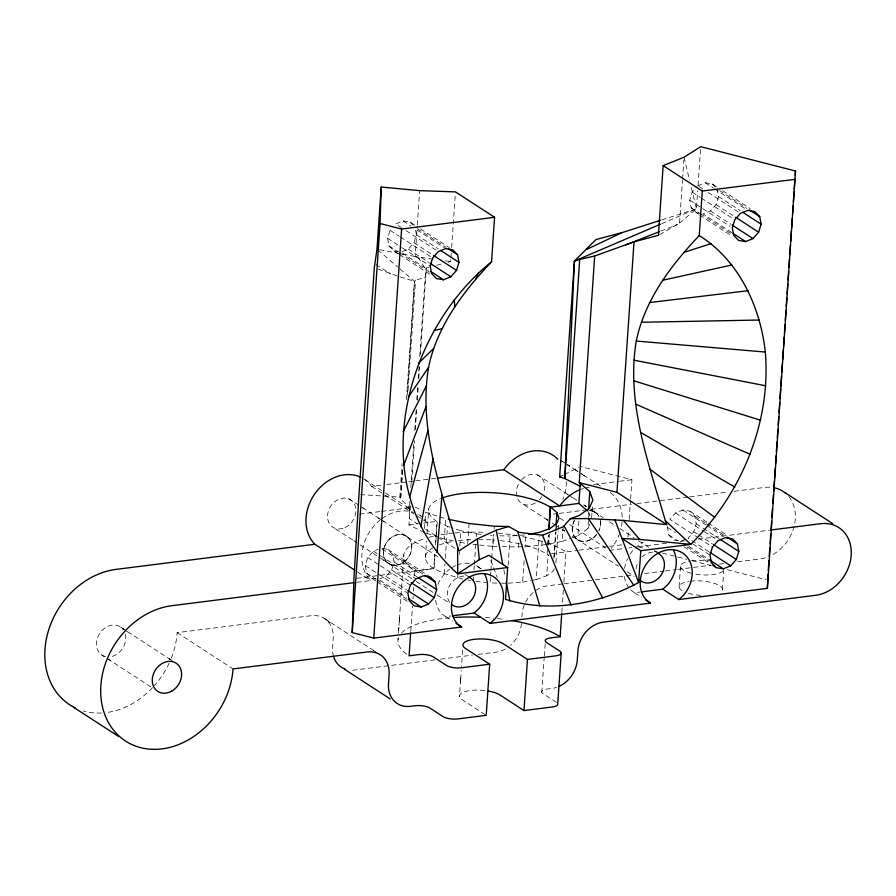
<?xml version="1.0" encoding="UTF-8"?>
<svg xmlns="http://www.w3.org/2000/svg" width="896" height="896" viewBox="0 0 896 896"><rect width="100%" height="100%" fill="white"/><g stroke="black" fill="none" stroke-linecap="round" stroke-linejoin="round"><path stroke-width="0.67" stroke-dasharray="4.48 3.36" d="M545.216 643.821L544.298 656.779M541.789 692.272L544.118 658.302M425.398 557.805L426.485 541.262M399.515 617.333L399.224 622.272L403.782 554.938M460.41 682.226L460.902 677.062L459.48 696.293M460.701 679.078L461.25 670.376M462.594 650.093L461.53 666.478M398.44 633.17L399.325 620.57M402.472 470.142L400.624 499.307L410.122 507.718L410.346 504.638M407.221 395.158L414.445 281.299L415.576 280.134L425.141 277.435L426.306 268.094L428.882 267.4M433.138 259.213L415.184 256.514L417.245 226.318M417.334 224.952L419.675 190.635M402.618 469.986L400.624 499.307L399.84 497.101L402.102 463.691M406.437 399.638L414.445 281.299L398.832 267.915M397.992 639.822L398.115 638.098M409.875 501.267L409.237 518.56L417.334 523.824M410.827 487.368L413.762 444.27M414.714 430.371L416.035 410.906M416.797 399.784L417.648 387.274M418.219 378.93L419.07 366.419M419.731 356.686L425.141 277.435M424.256 532.571L408.968 524.877L410.189 504.65M411.701 482.384L414.546 440.642M415.307 429.509L416.73 408.632M417.301 400.288L418.342 384.978M418.813 378.022L419.574 366.89M420.426 354.368L426.306 268.094M410.76 631.467L412.474 606.245M412.989 598.674L413.168 596.154M413.504 591.102L413.762 587.328M414.534 575.971L414.882 570.931A86.878 28.717 3.9 0 1 425.152 538.474M424.536 528.517L425.634 512.322L438.166 516.342M426.978 533.915L428.736 508.995M448.134 262.248L450.699 261.554L450.89 258.765M450.979 257.376L451.27 253.198M451.651 247.621L455.347 193.29M414.882 570.931L433.765 568.546L434.728 554.434M435.366 545.014L436.968 521.494A65.162 21.538 3.9 0 1 440.563 498.635M462.829 579.006L444.259 573.675L434.067 568.546L435.109 553.258M435.87 542.147L437.293 521.304L423.797 523.006M453.41 540.837L444.293 539L445.682 518.75L439.41 516.734M444.259 573.675L444.92 563.942M445.301 558.387L447.485 526.422L439.555 522.435M457.621 577.954L457.811 575.176M459.234 554.333L459.424 551.555M459.805 546L460.846 530.712L451.125 527.598M469.101 523.488L467.723 543.738L458.606 541.89M473.234 581.112L473.525 576.946M473.995 570.002L474.275 565.835M474.376 564.435L475.888 542.203M476.269 536.648L476.459 533.87L460.846 530.712M490.426 577.371L490.045 582.926L500.416 583.139M490.515 575.982L490.806 571.816M490.896 570.427L491.658 559.306M491.747 557.917L493.27 535.685L490.683 535.405M479.662 545.026L492.934 546.448L493.763 534.307M494.122 528.909L494.312 526.21M508.133 565.208L510.115 536.032L525.874 534.878L525.011 547.389M502.242 546.638L518.213 546.974L518.571 541.654M508.211 583.173L522.648 582.131L524.16 559.899M521.864 617.03L522.043 614.398A27.149 22.03 -57 0 1 524.507 604.386M532.146 580.339L536.222 579.566L539.157 536.491M518.213 546.974L541.834 545.25L542.181 540.243M547.378 549.517L547.064 554.221A65.162 21.538 3.9 0 0 521.562 544.331M547.702 544.813L548.341 535.405M548.027 544.499L548.688 534.778M536.222 579.566L546.694 575.77L548.117 554.926M548.778 545.194L549.539 534.083M553.795 558.454L555.598 532.045M555.688 530.656L555.968 526.49M554.299 557.099L556.002 532.078M556.102 530.69L556.382 526.523M555.934 562.778L558.107 530.813M558.208 529.424L558.488 525.258M541.834 545.25L562.195 541.408L563.192 526.792M561.814 612.371L562.162 607.331M562.509 602.291L563.36 589.669M563.886 582.109L565.947 551.835A86.878 28.717 3.9 0 0 547.501 543.189M572.667 537.611L577.909 535.718L578.917 520.867M577.909 535.718L587.888 528.55L588.538 519.098M588.627 517.742L588.997 512.344M591.662 517.698L592.39 506.901M659.613 234.629L679.549 223.104L682.45 180.555M682.539 179.189L683.85 159.97M679.112 586.746L680.512 566.294M722.467 589.534L723.766 570.438M408.05 390.421L415.576 280.134M627.984 537.253L628.454 530.41M629.205 519.445L630.526 500.27M630.616 498.904L631.938 479.73L580.395 466.525M679.549 223.104L696.394 208.824L697.648 190.87M698.029 185.349L700.728 146.675M398.619 630.616L398.877 627.502L398.731 629.182M398.485 253.926L393.882 250.936L388.998 245.896L387.61 238.347L390.062 230.306L391.686 228.48M402.17 251.619L408.285 249.122L413.941 242.749L416.405 234.707L415.005 227.147M376.174 581.179L371.571 578.189L366.699 573.149L365.299 565.589L367.752 557.547L373.419 551.174L378.314 549.17M379.859 578.861L385.974 576.363L391.63 569.99L394.094 561.949L392.694 554.4L387.811 549.349L381.931 548.374M698.309 214.256L691.13 207.715L689.73 200.166L692.194 192.125L697.043 186.659M731.83 232.624L703.069 213.942L710.405 210.941L716.072 204.568L718.525 196.526L717.136 188.966M685.653 539.179L680.758 541.184L673.702 540.008L668.819 534.957L667.419 527.408L668.125 525.112M708.814 551.634L688.094 538.182L693.762 531.81L696.214 523.768L694.826 516.208L689.942 511.168L682.886 509.992L675.539 512.994L669.883 519.366L697.502 537.298M554.31 568.814L553.347 570.987L546.694 575.77M587.888 528.55L590.957 521.562M560.896 476.28L563.338 475.059M564.558 474.454L579.174 467.141M661.73 223.675L696.394 208.824L690.872 185.741M414.725 225.098L410.122 222.107L403.066 220.931L395.73 223.933L401.475 227.662M697.85 185.752L705.197 182.75L712.253 183.926L716.856 186.917M660.789 231.112L677.678 224.448M562.195 541.408L571.357 538.093M661.842 219.878L696.394 208.824M436.576 265.339L442.994 263.614M522.648 582.131L530.79 580.597M359.71 514.158L380.15 511.549M381.506 511.381L410.122 507.718M363.72 478.845A41.059 33.32 -57 0 1 371.65 486.405L381.293 485.184M386.792 484.49L407.445 481.88M408.822 481.701L414.333 481.006M415.71 480.827L436.363 478.218M593.734 484.523L618.296 481.432M619.662 481.264L631.938 479.73M408.968 524.877L418.41 523.69M557.816 513.565L553.65 514.091L555.419 515.245M559.205 513.386L584.192 510.227M591.136 509.354L631.4 504.258M636.955 503.563L688.33 497.067M689.718 496.888L728.605 491.982M734.16 491.277L764.702 487.413A38.013 30.845 -57 0 1 771.669 487.346M551.51 553.706L577.763 550.39M579.141 550.211L608.16 546.549M609.549 546.37L623.358 544.634M356.686 578.267L378.795 575.49M380.184 575.322L434.067 568.546M356.933 582.31L370.742 580.563A41.059 33.32 -57 0 1 379.826 520.274M609.526 550.379L623.414 548.632M628.97 547.926L631.747 547.579M638.691 546.694L666.456 543.189M680.344 541.43L684.51 540.904M698.398 539.157L769.205 530.197M171.282 658.179A76.026 61.69 -57 0 0 177.162 632.643L311.36 615.675A27.149 22.03 -57 0 1 333.211 638.266L332.584 647.461A27.149 22.03 -57 0 0 333.379 655.906M562.666 583.923L547.389 585.85A27.149 22.03 -57 0 0 525.65 601.989M564.054 583.744L633.472 574.974M644.582 573.563L664.026 571.11M665.414 570.931L676.514 569.531M677.902 569.352L711.222 565.141M719.555 564.088L723.722 563.562M737.61 561.803L759.819 559.003A38.013 30.845 -57 0 0 766.909 557.301M435.635 600.242A29.87 24.237 -57 0 0 442.142 614.118L445.715 616.627L451.136 615.944M630.538 589.792L634.514 592.76L639.901 592.088M434.974 659.87L354.446 670.051A27.149 22.03 -57 0 1 351.008 670.208M440.53 659.165L472.472 655.133M478.016 654.427L496.07 652.154A27.149 22.03 -57 0 0 505.232 649.062M499.744 535.819L510.115 536.032M492.934 546.448L496.922 546.538M501.715 583.173L505.602 583.251M360.349 494.614L399.84 497.101M476.459 533.87L481.634 534.43M473.032 544.309L478.341 544.88M475.821 581.392L486.17 582.512M445.29 260.837L450.699 261.554M696.013 212.755L700.717 213.539M393.882 250.936L398.586 251.731M371.571 578.189L378.627 579.365M379.702 249.693L415.184 256.514M468.037 580.059L470.635 580.586M638.288 546.874L645.019 548.598M654.45 551.018L657.149 551.712M662.536 553.101L686.784 559.317M692.171 560.706L711.032 565.544M727.194 569.699L766.27 579.723M378.146 269.08L398.686 276.472M399.997 276.875L414.445 281.299M447.485 526.422L449.915 527.206M426.765 533.366L439.286 537.387M440.541 537.79L444.293 539M415.05 507.002L422.106 510.541M537.197 474.869L566.754 493.73M348.365 498.736L357.974 504.627M107.363 658.605L110.163 660.206M410.189 509.029L405.026 505.926L412.227 510.35M572.253 536.144L577.808 539.75M383.421 560.011L386.512 561.87L383.846 560.134M547.68 520.094L521.931 503.451M552.294 523.174L555.352 525.022M562.262 529.659L564.312 530.891M360.136 544.88L376.768 555.688M380.094 557.85L388.976 563.618M570.08 495.88L567.022 494.032L569.677 495.779M576.733 500.203L573.406 498.042M584.674 505.445L586.712 506.688M362.589 507.707L379.882 518.952M382.536 520.677L407.96 537.298A16.296 13.216 -57 0 1 400.837 563.898A16.296 13.216 -57 0 1 384.014 548.184A16.296 13.216 -57 0 1 407.96 537.298M591.36 509.79L596.792 513.43M373.061 650.317L376.634 652.501M562.934 461.787L560.627 460.365L563.662 462.314M565.667 463.635L577.539 471.262M578.032 471.598L575.736 470.176L577.763 471.475M600.466 486.091L580.765 473.446L584.819 476.034L581.459 473.771M172.245 660.654L169.198 658.762L170.957 659.982M124.152 629.451L120.546 627.077M104.216 656.555L101.595 654.898M567.683 464.934L569.71 466.234L565.23 463.21M376.085 264.589L390.802 274.064M547.814 520.128L546.034 518.974L547.982 520.341M564.435 530.925L562.654 529.771L564.614 531.138M365.21 479.808L381.517 490.392M385.437 492.946L409.315 508.491M353.875 540.68L356.541 542.416L333.099 527.318M722.602 190.658L750.221 208.589M719.432 190.467L747.051 208.398M705.197 182.75L713.25 187.981M714.403 188.731L746.614 209.653M718.525 196.526L740.387 210.728M699.003 186.491L703.606 189.482M708.21 192.472L738.125 211.904M716.072 204.568L734.474 216.518M692.194 192.125L700.246 197.355M701.4 198.094L732.469 218.277M710.405 210.941L731.125 224.392M689.73 200.166L730.005 226.318M691.13 207.715L699.182 212.946M700.336 213.696L731.405 233.878M699.462 214.995L731.685 235.928M420.482 228.838L449.243 247.52M417.312 228.648L446.074 247.33M403.066 220.931L411.118 226.162M416.875 229.902L444.494 247.834M416.405 234.707L438.267 248.909M406.078 230.653L437.147 250.835M413.941 242.749L432.354 254.699M390.062 230.306L399.269 236.286M400.422 237.026L431.491 257.208M408.285 249.122L428.994 262.573M387.61 238.347L401.419 247.318M402.562 248.058L430.181 266M402.091 252.874L428.557 270.054M388.998 245.896L398.205 251.877M399.358 252.627L430.427 272.798M399.638 254.677L429.554 274.109M689.942 511.168L707.202 522.379M708.355 523.13L726.768 535.091M694.826 516.208L705.174 522.939M706.328 523.69L725.894 536.39M682.886 509.992L705.902 524.944M707.045 525.683L723.162 536.144M696.214 523.768L701.971 527.509M703.125 528.248L719.23 538.709M675.539 512.994L703.158 530.925M704.312 531.675L718.122 540.646M693.762 531.81L697.211 534.05M698.365 534.8L712.174 543.771M698.645 538.048L712.454 547.019M667.419 527.408L675.472 532.638M692.742 543.85L710.002 555.061M688.811 546.414L709.52 559.866M668.819 534.957L678.026 540.938M687.232 546.918L709.094 561.12M684.062 546.728L710.528 563.92M593.802 511.616L603.086 517.653M609.459 521.808L615.261 525.582M619.909 528.606L633.83 537.656M638.478 540.68L649.522 547.837M654.158 550.861L657.642 553.123M559.854 518.123L564.29 521.002M569.61 524.462L605.976 548.083M576.128 538.664L618.486 566.205M627.2 571.861L634.166 576.386M634.514 592.76L641.357 597.206M371.65 486.405L382.29 493.315M384.955 495.04L414.221 514.046M416.886 515.782L427.526 522.693A41.059 33.32 -57 0 0 424.704 519.266M425.432 529.088L437.013 536.603M438.166 537.354L455.526 548.632M481.331 568.982L475.63 565.275A29.87 24.237 -57 0 1 480.805 568.926M406.818 536.57A16.296 13.216 -57 0 1 402.214 563.315A16.296 13.216 -57 0 1 383.6 549.987A16.296 13.216 -57 0 1 406.818 536.57L439.365 557.726M464.934 574.347L469.594 577.371M387.811 549.349L429.24 576.262M392.694 554.4L423.763 574.571M381.909 548.923L421.03 574.336M394.094 561.949L417.11 576.901M373.419 551.174L379.165 554.915M380.318 555.654L415.99 578.827M388.27 563.338L415.005 580.72M416.17 581.482L435.926 594.328M437.091 595.078L449.87 603.389M391.63 569.99L410.043 581.952M367.752 557.547L379.266 565.018M380.419 565.768L410.334 585.2M385.974 576.363L406.683 589.814M445.715 616.627L452.558 621.074M365.299 565.589L406.717 592.491M379.781 580.115L406.246 597.296M366.699 573.149L375.894 579.118M377.048 579.869L408.117 600.051M377.328 581.918L407.243 601.35M357.437 571.917L370.742 580.563M556.416 702.33L543.11 693.694A10.864 3.584 3.9 0 1 547.232 689.035L551.947 688.442A27.149 22.03 -57 0 0 556.595 687.366M485.072 714.594L462.258 699.776A21.717 7.179 3.9 0 1 463.68 692.07A21.717 7.179 3.9 0 1 485.699 690.637M177.162 632.643L233.038 668.931M324.173 618.33L373.968 650.72M583.654 504.829L586.309 506.576L583.386 504.526M570.349 496.194L573.003 497.941M378.19 517.899L380.856 519.646M381.517 520.05L384.182 521.797M361.57 507.091L364.224 508.838M590.363 509.174L592.939 510.888L591.013 509.533M150.808 686.851L108.371 659.266M562.442 461.451L564.682 462.963M418.533 514.438L421.411 516.365A41.059 33.32 -57 0 0 417.704 514.046M125.406 630.325L128.061 632.15M124.768 630.011L122.192 628.219L123.928 629.395M556.013 525.459L557.962 526.814M170.867 659.893L128.475 632.229M330.098 622.72L326.424 619.808L327.062 620.312M378.022 250.062L397.79 267.019M547.366 554.232L549.17 555.834M712.253 183.926L715.501 187.286M410.122 222.107L414.187 226.307M418.275 257.23L426.059 270.189M490.818 560.482L497.19 577.315M588.414 511.818L590.598 517.944M684.04 157.226L689.562 180.309M503.866 569.722L505.176 576.531M590.419 510.709A16.296 13.216 -57 0 1 598.875 516.264M600.208 519.68A16.296 13.216 -57 0 1 598.998 530.533M596.21 535.046A16.296 13.216 -57 0 1 577.494 539.717A16.296 13.216 -57 0 1 574.291 520.677M636.138 568.803A16.296 13.216 -57 0 1 638.12 562.184M641.872 557.054A16.296 13.216 -57 0 1 654.248 552.216M449.736 602.459A16.296 13.216 -57 0 1 450.33 584.416A16.296 13.216 -57 0 1 466.514 576.307M628.869 587.843A29.87 24.237 -57 0 1 624.254 574.515M624.557 568.411A29.87 24.237 -57 0 1 627.536 558.667M630.078 554.154A29.87 24.237 -57 0 1 633.248 550.021M635.029 548.162A29.87 24.237 -57 0 1 643.182 542.282M437.965 584.405A29.87 24.237 -57 0 1 449.624 569.195M451.685 567.762A29.87 24.237 -57 0 1 456.03 565.443M457.139 564.995A29.87 24.237 -57 0 1 469.493 563.416M588.638 510.496A16.296 13.216 -57 0 1 599.379 517.048M600.578 521.64A16.296 13.216 -57 0 1 598.976 530.454M596.96 533.938A16.296 13.216 -57 0 1 576.912 539.134A16.296 13.216 -57 0 1 575.893 517.922M428.792 537.398A86.878 28.717 3.9 0 1 436.755 535.517M441.045 534.733A86.878 28.717 3.9 0 1 453.779 533.075M454.989 532.963A86.878 28.717 3.9 0 1 485.968 532.37M497.974 533.176A86.878 28.717 3.9 0 1 517.552 535.696M522.57 536.614A86.878 28.717 3.9 0 1 543.379 541.811M381.909 518.672A41.059 33.32 -57 0 1 413.65 512.333M433.765 568.546A65.162 21.538 3.9 0 1 432.701 547.938M439.51 544.858A65.162 21.538 3.9 0 1 453.914 541.307M458.483 540.646A65.162 21.538 3.9 0 1 473.368 539.515M478.61 539.437A65.162 21.538 3.9 0 1 494.67 540.109M500.013 540.613A65.162 21.538 3.9 0 1 520.374 544.04M521.416 623.605A27.149 22.03 -57 0 1 510.474 645.344M105.515 656.634A16.834 13.664 -57 0 1 99.501 633.718A16.834 13.664 -57 0 1 122.909 629.294M125.317 634.334A16.834 13.664 -57 0 1 109.984 656.846M169.165 663.13A76.026 61.69 -57 0 1 154.347 685.709M152.533 687.691A76.026 61.69 -57 0 1 106.187 712.578M101.483 712.992A76.026 61.69 -57 0 1 83.406 710.976M406.616 654.091A86.878 28.717 3.9 0 1 398.384 638.075M401.486 633.058A86.878 28.717 3.9 0 1 451.651 617.646M485.52 617.546A86.878 28.717 3.9 0 1 493.517 618.173M497.493 618.587A86.878 28.717 3.9 0 1 504.045 619.394M521.73 479.562A16.296 13.216 -57 0 1 539.168 475.81A16.296 13.216 -57 0 1 543.603 492.923M541.845 496.518A16.296 13.216 -57 0 1 539.37 499.71M535.282 502.97A16.296 13.216 -57 0 1 517.16 497.426M516.813 496.306A16.296 13.216 -57 0 1 520.016 481.622M788.838 496.619A38.013 30.845 -57 0 1 771.523 555.285M610.378 492.61A41.059 33.32 -57 0 1 622.216 519.187M622.104 521.707A41.059 33.32 -57 0 1 620.838 529.368M619.707 533.165A41.059 33.32 -57 0 1 611.274 548.341M580.955 489.283A41.059 33.32 -57 0 1 583.296 488.499M585.637 487.883A41.059 33.32 -57 0 1 589.154 487.256M566.328 481.634A41.059 33.32 -57 0 1 562.89 499.363M700.571 595.314A21.717 7.179 3.9 0 1 687.422 592.984M681.912 590.531A21.717 7.179 3.9 0 1 688.946 581.392M690.144 581.224A21.717 7.179 3.9 0 1 714.168 583.285A21.717 7.179 3.9 0 1 721.672 591.338M723.061 570.886A21.717 7.179 3.9 0 1 692.395 573.507M691.152 573.205A21.717 7.179 3.9 0 1 690.334 560.941M691.544 560.773A21.717 7.179 3.9 0 1 708.008 561.109M344.949 527.61A16.296 13.216 -57 0 0 352.083 500.998A16.296 13.216 -57 0 0 328.126 511.896A16.296 13.216 -57 0 0 344.949 527.61"/><path stroke-width="1.34" d="M641.245 591.909L662.794 589.187L678.765 599.558L767.357 588.358L795.502 171.013L700.728 146.675L684.04 157.226L663.163 165.637L658.414 235.301L634.021 241.842L594.686 256.01L579.23 482.619L589.792 491.568L592.85 500.147L589.266 508.301L579.286 515.469L570.394 518.694L563.192 526.792L542.517 535.226L519.21 532.358L508.626 526.501L496.238 530.219L477.31 538.866L458.998 550.883L457.61 546.874C440.664 489.014 418.32 428.523 428.568 367.304C437.024 326.211 463.198 291.614 491.546 261.822L494.581 217.302L455.448 191.89L419.675 190.635L381.214 187.051L376.981 249.166L374.338 267.579L358.982 494.525L353.931 578.614L352.195 632.576L373.733 638.109L461.675 626.998L458.114 624.49A29.87 24.237 -57 0 1 459.995 584.83A29.87 24.237 -57 0 1 496.765 579.298A29.87 24.237 -57 0 1 494.883 618.946L490.146 623.403L474.186 613.032L452.491 615.765M570.394 518.694L588.336 518.582L623.392 520.408L666.714 524.63L665.325 520.621C648.379 462.762 626.035 402.27 636.272 341.051C644.739 299.958 670.914 265.362 699.25 235.57L702.285 191.05L663.163 165.637M352.195 632.576L380.072 223.518L381.214 187.051M767.357 588.358L767.995 574.493M660.509 220.304L621.97 232.646L595.963 239.568L574.414 261.072L564.794 478.542L580.093 486.237L578.906 503.406L587.462 510.978M580.093 486.237L580.294 483.157M373.733 638.109L401.621 229.051L494.581 217.302M410.67 632.733L409.091 655.805L418.533 654.618A10.864 3.584 3.9 0 1 433.306 656.88L446.6 665.515A10.864 3.584 3.9 0 0 461.373 667.778L489.698 664.205L486.203 715.333L457.878 718.917A10.864 3.584 3.9 0 1 443.117 716.654L429.811 708.008A10.864 3.584 3.9 0 0 415.05 705.746L410.334 706.339A27.149 22.03 -57 0 1 388.472 683.76L389.099 674.554A27.149 22.03 -57 0 0 367.237 651.974L233.038 668.931A76.026 61.69 -57 0 1 162.075 748.866A76.026 61.69 -57 0 1 100.856 685.642A76.026 61.69 -57 0 1 171.83 605.696L354.166 582.658M491.546 261.822C402.058 333.402 363.362 490.123 457.71 573.843L479.315 559.675L488.858 555.307L507.674 567.526L505.512 599.323C549.629 613.222 598.595 604.397 638.624 582.501L640.786 550.704L621.97 538.485L639.666 539.403L690.76 544.387C741.014 494.446 771.21 423.326 765.33 352.05C760.278 306.656 738.976 260.389 699.25 235.57M561.221 652.613L557.738 703.741A10.864 3.584 3.9 0 1 552.294 706.978L523.97 710.562L527.464 659.422L503.507 643.877A21.717 7.179 3.9 0 0 473.984 639.352A21.717 7.179 3.9 0 0 465.741 648.648L489.698 664.205M548.744 529.525L550.267 507.181L578.906 503.406M549.069 529.222L550.581 506.979L556.92 512.59L558.958 518.314L556.573 523.746L549.92 528.528L539.437 532.325L528.584 534.374M556.069 525.101L556.92 512.59M594.686 256.01L579.723 259.392L564.794 478.542L559.653 476.907L574.414 261.072L660.442 224.224M527.464 659.422L555.778 655.85A10.864 3.584 3.9 0 0 559.899 651.202L546.594 642.555A10.864 3.584 3.9 0 1 550.715 637.907L560.157 636.72L561.736 613.637M588.594 509.118L589.792 491.568M666.714 524.63L616.952 492.318L634.021 241.842M768.275 570.304L768.947 560.526M769.227 556.338L769.798 547.96M770.09 543.771L770.75 534.005M771.042 529.816L771.613 521.438M771.893 517.25L772.464 508.872M772.845 503.283L773.416 494.906M773.707 490.717L774.368 480.95M774.558 478.162L775.23 468.384M775.51 464.195L776.082 455.818M776.373 451.629L777.034 441.862M777.325 437.674L777.896 429.296M778.176 425.107L778.747 416.73M779.038 412.541L779.699 402.763M779.99 398.574L780.651 388.808M780.842 386.019L781.502 376.242M781.794 372.053L782.365 363.675M782.645 359.486L783.317 349.72M783.507 346.92L784.168 337.154M784.459 332.965L785.03 324.587M785.31 320.398L785.982 310.621M786.262 306.432L786.834 298.066M787.125 293.877L787.786 284.099M788.077 279.91L788.648 271.533M788.928 267.344L789.499 258.966M789.79 254.778L790.451 245.011M790.742 240.822L791.403 231.045M791.594 228.256L792.266 218.478M792.546 214.301L793.117 205.923M793.408 201.734L794.069 191.957M794.259 189.168L794.931 179.39M795.211 175.202L795.502 171.013M437.024 552.462L441.997 495.309M420.806 526.725L432.981 458.707M409.562 497.392L427.986 430.394M456.523 270.402L458.976 262.36L457.576 254.8L452.704 249.76L445.648 248.584L438.301 251.586L432.645 257.958L430.181 266L431.581 273.549L436.464 278.589L443.52 279.776L450.856 276.774L456.523 270.402L433.507 255.45M434.213 597.643L436.666 589.602L435.277 582.053L430.394 577.002L423.338 575.826L415.99 578.827L410.334 585.2L407.87 593.242L409.27 600.79L414.154 605.842L421.21 607.018L428.546 604.016L434.213 597.643L411.197 582.691M758.643 232.221L761.107 224.179L759.707 216.619L754.824 211.579L747.768 210.403L740.432 213.394L734.765 219.778L732.312 227.819L733.701 235.368L738.584 240.408L745.64 241.584L752.987 238.594L758.643 232.221L735.627 217.269M736.333 559.462L738.797 551.421L737.397 543.861L732.514 538.821L725.458 537.645L718.122 540.646L712.454 547.019L710.002 555.061L711.39 562.61L716.274 567.65L723.33 568.837L730.677 565.835L736.333 559.462L713.317 544.51M403.648 465.36L425.858 406.974M475.888 278.757L478.218 273.022M403.211 431.614L426.082 386.4M408.296 397.174L428.568 367.304M418.723 363.082L433.574 348.51M474.186 613.032L478.923 608.574A29.87 24.237 -57 0 0 484.658 574.112M662.794 589.187L667.251 585.155A29.87 24.237 -57 0 0 673.691 550.682M678.765 599.558L683.222 595.526A29.87 24.237 -57 0 0 685.933 555.755A29.87 24.237 -57 0 0 649.208 560.392A29.87 24.237 -57 0 0 646.498 600.163L650.474 603.131L490.146 623.403M559.653 476.907L560.896 476.28M587.037 249.267L621.97 232.646M625.71 244.955L659.49 231.627M683.603 252.504L711.267 243.566M574.414 261.072L579.723 259.392M662.581 280.28L731.954 264.947M434.19 330.378L441.829 328.81M702.285 191.05L795.245 179.312M437.741 478.05L503.832 469.694A41.059 33.32 -57 0 1 557.771 459.234M354.771 570.192L314.866 544.264L115.954 569.408A76.026 61.69 -57 0 0 48.238 631.378A76.026 61.69 -57 0 0 75.118 707.818M770.594 530.029L820.579 523.712A38.013 30.845 -57 0 1 851.189 555.33A38.013 30.845 -57 0 1 815.707 595.291L603.277 622.138A27.149 22.03 -57 0 0 577.931 650.686L577.293 659.893A27.149 22.03 -57 0 1 558.88 686.482M507.674 567.526L457.71 573.843L457.61 546.874M640.786 550.704L690.76 544.387L665.325 520.621M649.544 302.557L748.171 290.696M641.278 322.258L759.405 320.029M508.626 526.501L494.312 526.21L469.101 523.488L448.28 519.277M636.272 341.051L765.33 352.05M633.797 360.158L765.766 385.795M380.072 223.518L401.621 229.051M579.23 482.619L616.952 492.318M633.573 380.722L760.682 420.246M635.701 404.152L750.254 454.339M640.685 432.454L734.787 487.043M344.49 669.245L390.253 698.97M832.877 523.746L785.546 493.013M73.808 707.437L118.821 736.602M749.347 209.899L759.707 216.619M742.694 212.218L761.107 224.179M732.267 225.142L752.987 238.594M732.984 233.363L745.64 241.584M448.381 248.83L457.576 254.8M440.563 250.398L458.976 262.36M430.147 263.323L450.856 276.774M430.864 271.555L443.52 279.776M727.037 537.141L737.397 543.861M720.384 539.459L738.797 551.421M709.957 552.384L730.677 565.835M709.52 559.866L723.33 568.837M712.824 565.41L716.274 567.65M503.832 469.694L559.709 505.982A41.059 33.32 -57 0 1 579.802 489.731M645.915 600.174L650.474 603.131M424.917 575.322L435.277 582.053M418.253 577.64L436.666 589.602M407.837 590.565L428.546 604.016M455.974 623.291L461.675 626.998M408.554 598.797L421.21 607.018M523.97 710.562L500.024 695.005A21.717 7.179 3.9 0 0 488.219 691.018M649.712 469.056L714.75 517.362M623.392 520.408L639.666 539.403M588.336 518.582L633.909 585.379M564.11 525.952L602.784 598.091M542.517 535.226L571.099 605.058M614.97 519.971L638.624 582.501M517.821 531.81L539.829 606.054M496.238 530.219L502.813 564.267M506.229 581.974L509.914 601.048M454.227 300.048L454.866 306.533M477.31 538.866L479.315 559.675M657.642 553.123A16.296 13.216 -57 0 1 661.304 574.829A16.296 13.216 -57 0 1 639.968 580.16M468.742 577.002A16.296 13.216 -57 0 1 472.987 598.013A16.296 13.216 -57 0 1 452.2 604.901M314.866 544.264A41.059 33.32 -57 0 1 314.496 494.278A41.059 33.32 -57 0 1 360.842 477.266M454.138 617.467A86.878 28.717 3.9 0 1 480.178 617.254M511.762 620.581A86.878 28.717 3.9 0 1 560.157 636.72M441.627 498.221A65.162 21.538 3.9 0 1 550.267 507.181M345.554 669.245A27.149 22.03 -57 0 1 333.715 657.026M773.92 487.693A38.013 30.845 -57 0 1 785.747 493.427M171.92 691.018A16.834 13.664 -57 0 0 176.422 663.376A16.834 13.664 -57 0 0 152.51 677.466A16.834 13.664 -57 0 0 171.92 691.018"/></g></svg>
